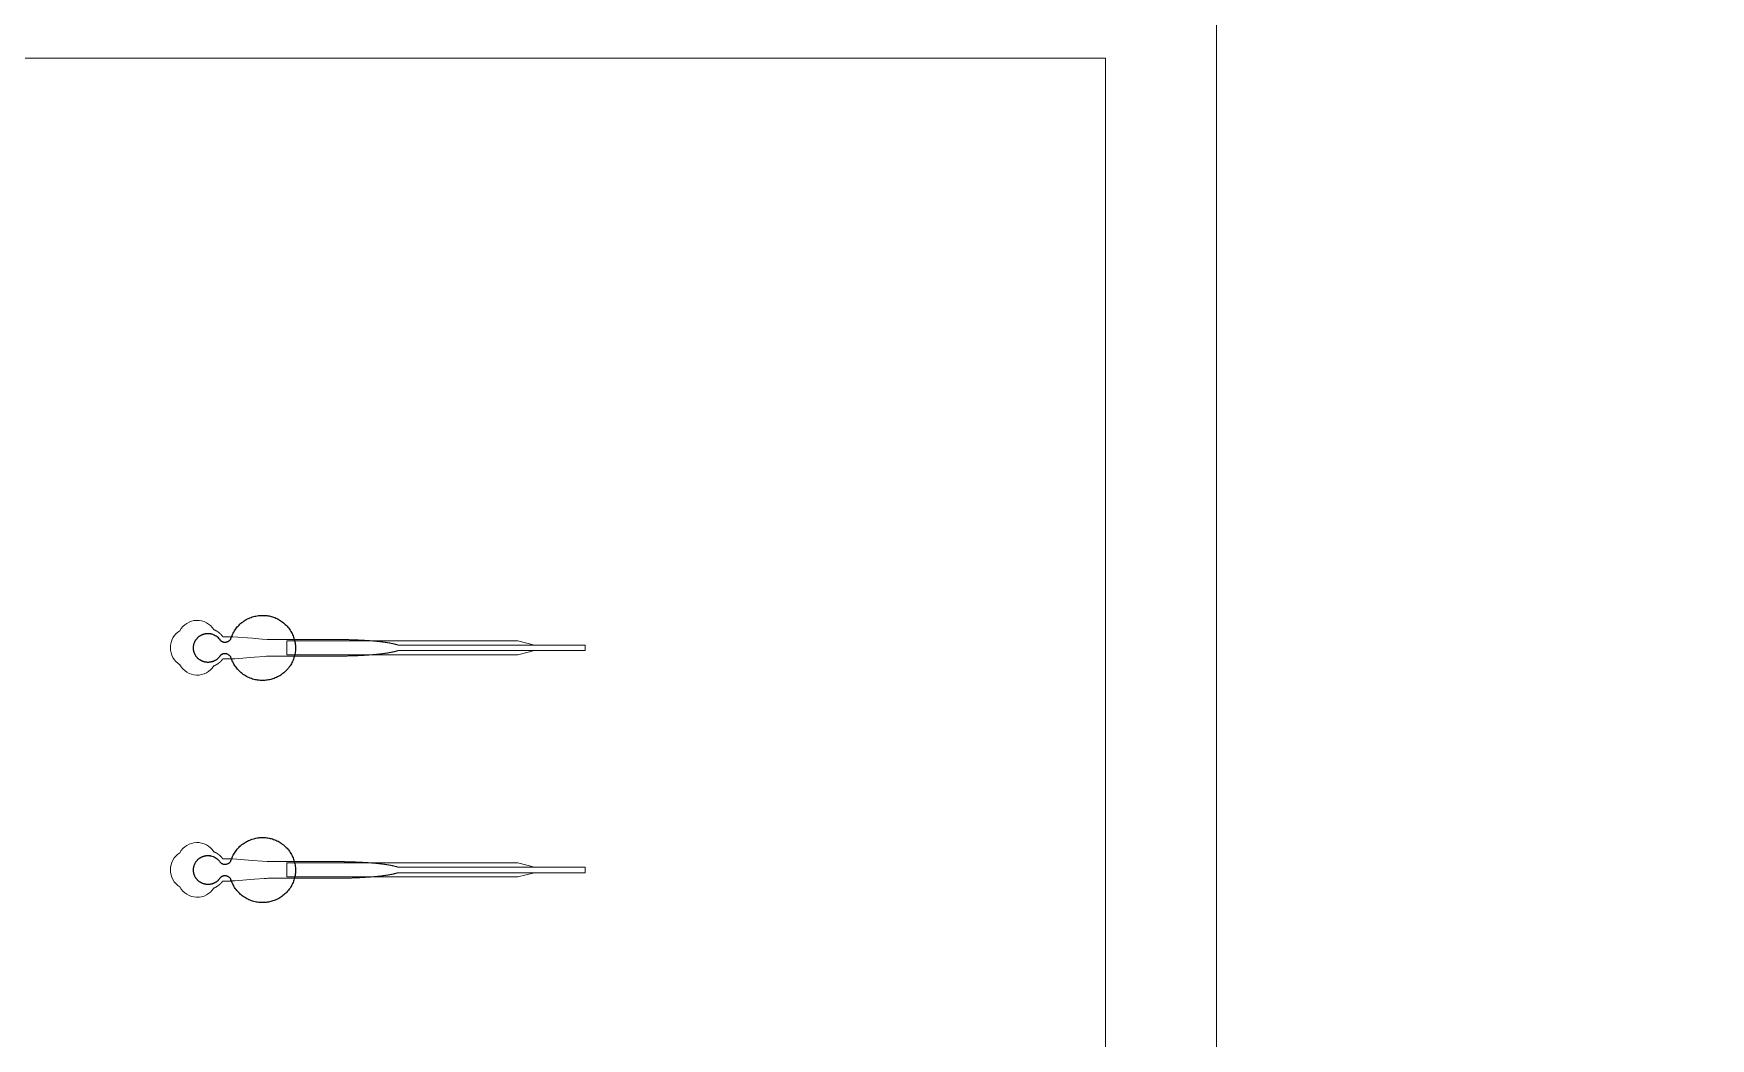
# Model space of a CAD drawing. Header units: inches. Extents: x -52997 to 52003, y -52254 to 52746.
# Drawn here: x 21799 to 36901, y 8476 to 17524 of the extents above; entities that cross this region are included whole.
import ezdxf

# ---------------------------------------------------------------- set-up
doc = ezdxf.new("R2010")
doc.units = ezdxf.units.IN
doc.header["$MEASUREMENT"] = 0
doc.layers.add('1', color=1, linetype='Continuous')
doc.layers.add('2', color=140, linetype='Continuous', lineweight=0)
doc.layers.add('3', color=90, linetype='Continuous', lineweight=0)

msp = doc.modelspace()

# ---------------------------------------------------------------- linework, layer by layer
at = {"layer": '1'}
for points in [[(-16283, -47486), (0, -47486), (16283, -47486, 5.999107)], [(-16250, -47286), (0, -47286), (16250, -47286, 5.986812)], [(-13686, -45486), (0, -45486), (13686, -45486, 6.794322)]]:
    msp.add_lwpolyline(points, format="xyb", close=True, dxfattribs=at)
msp.add_circle((-497, 246), 52500, dxfattribs=at)
for points in [[(23479, 11921), (23501, 11945), (23533, 11939), (23564, 11934), (23578, 11905), (23654, 11664), (23906, 11702), (24158, 11740), (24158, 11992), (24158, 12244), (23906, 12282), (23654, 12320), (23578, 12079), (23565, 12050), (23534, 12045), (23503, 12039), (23481, 12061), (23429, 12144), (23335, 12118), (23241, 12092), (23239, 11994), (23238, 11896), (23332, 11868), (23426, 11839), (23479, 11921)], [(23479, 9921), (23501, 9945), (23533, 9939), (23564, 9934), (23578, 9905), (23654, 9664), (23906, 9702), (24158, 9740), (24158, 9992), (24158, 10244), (23906, 10282), (23654, 10320), (23578, 10079), (23565, 10050), (23534, 10045), (23503, 10039), (23481, 10061), (23429, 10144), (23335, 10118), (23241, 10092), (23239, 9994), (23238, 9896), (23332, 9868), (23426, 9839), (23479, 9921)]]:
    msp.add_rational_spline(points, [1, 0.884783429184, 1, 0.884783429184, 1, 0.758252289935, 1, 0.758252289935, 1, 0.758252289935, 1, 0.758252289935, 1, 0.888941908896, 1, 0.888941908896, 1, 0.79946124759, 1, 0.79946124759, 1, 0.79946124759, 1, 0.79946124759, 1], degree=2, knots=[0, 0, 0, 0.969535, 0.969535, 1.939069, 1.939069, 3.359405, 3.359405, 4.779741, 4.779741, 6.200078, 6.200078, 7.620414, 7.620414, 8.571947, 8.571947, 9.52348, 9.52348, 10.812277, 10.812277, 12.101074, 12.101074, 13.389871, 13.389871, 14.678668, 14.678668, 14.678668], dxfattribs=at)
at = {"layer": '2'}
for points in [[(-16283, -47486), (0, -47486), (16283, -47486, 5.999107)], [(-16250, -47286), (0, -47286), (16250, -47286, 5.986812)], [(-13686, -45486), (0, -45486), (13686, -45486, 6.794322)], [(23422, 11830), (23422, 11830), (23423, 11830), (23424, 11830), (23425, 11831), (23425, 11831), (23426, 11831), (23427, 11832), (23428, 11832), (23429, 11832), (23430, 11833), (23431, 11833), (23431, 11834), (23432, 11834), (23433, 11834), (23434, 11835), (23435, 11835), (23436, 11836), (23437, 11836), (23437, 11836), (23438, 11837), (23439, 11837), (23440, 11838), (23441, 11838), (23442, 11839), (23443, 11839), (23443, 11840), (23444, 11840), (23445, 11841), (23446, 11841), (23447, 11842), (23448, 11842), (23449, 11843), (23449, 11843), (23450, 11844), (23451, 11844), (23452, 11845), (23453, 11845), (23454, 11846), (23454, 11846), (23455, 11847), (23456, 11847), (23457, 11848), (23458, 11849), (23459, 11849), (23459, 11850), (23460, 11850), (23461, 11851), (23462, 11851), (23463, 11852), (23464, 11853), (23464, 11853), (23465, 11854), (23466, 11855), (23467, 11855), (23468, 11856), (23468, 11856), (23469, 11857), (23470, 11858), (23471, 11858), (23472, 11859), (23472, 11860), (23473, 11860), (23474, 11861), (23475, 11862), (23476, 11862), (23476, 11863), (23477, 11864), (23478, 11864), (23479, 11865), (23479, 11866), (23480, 11866), (23481, 11867), (23482, 11868), (23482, 11869), (23483, 11869), (23484, 11870), (23484, 11871), (23485, 11871), (23486, 11872), (23487, 11873), (23487, 11874), (23488, 11874), (23489, 11875), (23489, 11876), (23490, 11876), (23491, 11877), (23491, 11878), (23492, 11879), (23493, 11879), (23493, 11880), (23494, 11881), (23495, 11882), (23495, 11882), (23496, 11883), (23496, 11884), (23497, 11885), (23498, 11885), (23498, 11886), (23499, 11887), (23499, 11888), (23500, 11889), (23501, 11889), (23501, 11890), (23502, 11891), (23502, 11892), (23503, 11892), (23503, 11893), (23547, 11893), (23569, 11893), (23580, 11893), (23582, 11893), (23584, 11893), (23584, 11893), (23584, 11893), (23584, 11893), (23584, 11893), (23584, 11893), (23584, 11893), (23584, 11893), (23585, 11893), (23586, 11893), (23589, 11894), (23611, 11895), (23788, 11909), (23876, 11916), (23898, 11917), (23909, 11918), (23910, 11918), (23910, 11918), (23910, 11918), (23910, 11918), (23910, 11918), (23910, 11918), (24171, 11918), (24177, 11918), (24189, 11918), (24290, 11918), (24491, 11918), (24504, 11918), (24510, 11918), (24513, 11918), (24515, 11918), (24515, 11918), (24515, 11918), (24515, 11918), (24515, 11918), (24515, 11918), (24515, 11918), (24516, 11918), (24521, 11918), (24525, 11918), (24530, 11918), (24534, 11918), (24539, 11918), (24544, 11918), (24548, 11918), (24553, 11918), (24558, 11918), (24562, 11918), (24567, 11918), (24572, 11919), (24577, 11919), (24581, 11919), (24586, 11919), (24591, 11919), (24596, 11919), (24600, 11919), (24605, 11919), (24610, 11919), (24615, 11919), (24620, 11919), (24624, 11919), (24629, 11920), (24634, 11920), (24639, 11920), (24644, 11920), (24648, 11920), (24653, 11920), (24658, 11920), (24663, 11920), (24668, 11921), (24673, 11921), (24677, 11921), (24682, 11921), (24687, 11921), (24692, 11921), (24697, 11922), (24702, 11922), (24706, 11922), (24711, 11922), (24716, 11922), (24721, 11923), (24726, 11923), (24730, 11923), (24735, 11923), (24740, 11924), (24745, 11924), (24750, 11924), (24754, 11924), (24759, 11925), (24764, 11925), (24768, 11925), (24773, 11925), (24778, 11926), (24783, 11926), (24787, 11926), (24792, 11927), (24796, 11927), (24801, 11927), (24806, 11928), (24810, 11928), (24815, 11928), (24817, 11928), (24819, 11929), (24822, 11929), (24824, 11929), (24826, 11929), (24828, 11929), (24831, 11929), (24833, 11930), (24835, 11930), (24837, 11930), (24840, 11930), (24842, 11930), (24844, 11930), (24846, 11931), (24849, 11931), (24851, 11931), (24853, 11931), (24855, 11931), (24857, 11932), (24860, 11932), (24862, 11932), (24864, 11932), (24866, 11932), (24868, 11933), (24870, 11933), (24872, 11933), (24875, 11933), (24877, 11933), (24879, 11934), (24881, 11934), (24883, 11934), (24885, 11934), (24887, 11934), (24889, 11935), (24891, 11935), (24894, 11935), (24896, 11935), (24898, 11935), (24900, 11936), (24902, 11936), (24904, 11936), (24906, 11936), (24908, 11936), (24910, 11937), (24912, 11937), (24914, 11937), (24916, 11937), (24918, 11938), (24920, 11938), (24922, 11938), (24924, 11938), (24926, 11938), (24928, 11939), (24930, 11939), (24932, 11939), (24934, 11939), (24935, 11940), (24937, 11940), (24939, 11940), (24941, 11940), (24943, 11941), (24945, 11941), (24947, 11941), (24949, 11941), (24950, 11942), (24952, 11942), (24954, 11942), (24956, 11942), (24958, 11943), (24960, 11943), (24961, 11943), (24963, 11943), (24965, 11944), (24967, 11944), (24968, 11944), (24970, 11944), (24972, 11945), (24974, 11945), (24975, 11945), (24977, 11945), (24979, 11946), (24981, 11946), (24982, 11946), (24984, 11946), (24986, 11947), (24987, 11947), (24989, 11947), (24990, 11947), (24992, 11948), (24994, 11948), (24995, 11948), (24997, 11948), (24998, 11949), (25000, 11949), (25002, 11949), (25003, 11950), (25005, 11950), (25006, 11950), (25008, 11950), (25009, 11951), (25011, 11951), (25012, 11951), (25014, 11951), (25015, 11952), (25017, 11952), (25018, 11952), (25020, 11953), (25021, 11953), (25022, 11953), (25024, 11953), (25025, 11954), (25027, 11954), (25028, 11954), (25029, 11954), (25031, 11955), (25032, 11955), (25033, 11955), (25035, 11956), (25036, 11956), (25037, 11956), (25039, 11956), (25040, 11957), (25041, 11957), (25042, 11957), (25044, 11958), (25045, 11958), (25046, 11958), (25047, 11958), (25049, 11959), (25050, 11959), (25051, 11959), (25052, 11960), (25053, 11960), (25054, 11960), (25056, 11961), (25057, 11961), (25058, 11961), (25059, 11961), (25060, 11962), (25061, 11962), (25062, 11962), (25063, 11963), (25064, 11963), (25065, 11963), (25066, 11963), (25067, 11964), (25068, 11964), (25069, 11964), (25070, 11965), (25071, 11965), (25072, 11965), (25073, 11966), (25074, 11966), (25075, 11966), (25076, 11966), (25077, 11967), (25078, 11967), (25079, 11967), (25080, 11968), (25081, 11968), (26767, 11968), (26767, 12018), (25081, 12018), (25081, 12018), (25080, 12019), (25079, 12019), (25078, 12019), (25077, 12019), (25076, 12020), (25075, 12020), (25074, 12020), (25074, 12021), (25073, 12021), (25072, 12021), (25071, 12022), (25070, 12022), (25069, 12022), (25068, 12022), (25067, 12023), (25066, 12023), (25065, 12023), (25064, 12024), (25062, 12024), (25061, 12024), (25060, 12025), (25059, 12025), (25058, 12025), (25057, 12025), (25056, 12026), (25055, 12026), (25054, 12026), (25052, 12027), (25051, 12027), (25050, 12027), (25049, 12027), (25048, 12028), (25046, 12028), (25045, 12028), (25044, 12029), (25043, 12029), (25042, 12029), (25040, 12029), (25039, 12030), (25038, 12030), (25036, 12030), (25035, 12031), (25034, 12031), (25032, 12031), (25031, 12031), (25030, 12032), (25028, 12032), (25027, 12032), (25026, 12033), (25024, 12033), (25023, 12033), (25021, 12033), (25020, 12034), (25018, 12034), (25017, 12034), (25016, 12035), (25014, 12035), (25013, 12035), (25011, 12035), (25010, 12036), (25008, 12036), (25007, 12036), (25005, 12037), (25004, 12037), (25002, 12037), (25000, 12037), (24999, 12038), (24997, 12038), (24996, 12038), (24994, 12038), (24992, 12039), (24991, 12039), (24989, 12039), (24988, 12039), (24986, 12040), (24984, 12040), (24983, 12040), (24981, 12040), (24979, 12041), (24977, 12041), (24976, 12041), (24974, 12042), (24972, 12042), (24971, 12042), (24969, 12042), (24967, 12043), (24965, 12043), (24964, 12043), (24962, 12043), (24960, 12044), (24958, 12044), (24956, 12044), (24955, 12044), (24953, 12045), (24951, 12045), (24949, 12045), (24947, 12045), (24945, 12045), (24943, 12046), (24942, 12046), (24940, 12046), (24938, 12046), (24936, 12047), (24934, 12047), (24932, 12047), (24930, 12047), (24928, 12048), (24926, 12048), (24924, 12048), (24922, 12048), (24920, 12049), (24918, 12049), (24916, 12049), (24914, 12049), (24912, 12049), (24910, 12050), (24908, 12050), (24906, 12050), (24904, 12050), (24902, 12050), (24900, 12051), (24898, 12051), (24896, 12051), (24894, 12051), (24892, 12052), (24890, 12052), (24888, 12052), (24886, 12052), (24884, 12052), (24881, 12053), (24879, 12053), (24877, 12053), (24875, 12053), (24873, 12053), (24871, 12054), (24869, 12054), (24867, 12054), (24864, 12054), (24862, 12054), (24860, 12055), (24858, 12055), (24856, 12055), (24854, 12055), (24851, 12055), (24849, 12055), (24847, 12056), (24845, 12056), (24842, 12056), (24840, 12056), (24838, 12056), (24836, 12057), (24834, 12057), (24831, 12057), (24829, 12057), (24827, 12057), (24825, 12057), (24822, 12058), (24820, 12058), (24818, 12058), (24813, 12058), (24809, 12059), (24804, 12059), (24799, 12059), (24795, 12060), (24790, 12060), (24786, 12060), (24781, 12060), (24776, 12061), (24772, 12061), (24767, 12061), (24762, 12062), (24757, 12062), (24753, 12062), (24748, 12062), (24743, 12063), (24738, 12063), (24734, 12063), (24729, 12063), (24724, 12063), (24719, 12064), (24715, 12064), (24710, 12064), (24705, 12064), (24700, 12065), (24695, 12065), (24691, 12065), (24686, 12065), (24681, 12065), (24676, 12065), (24671, 12066), (24667, 12066), (24662, 12066), (24657, 12066), (24652, 12066), (24647, 12066), (24643, 12066), (24638, 12067), (24633, 12067), (24628, 12067), (24623, 12067), (24619, 12067), (24614, 12067), (24609, 12067), (24604, 12067), (24600, 12067), (24595, 12068), (24590, 12068), (24585, 12068), (24581, 12068), (24576, 12068), (24571, 12068), (24567, 12068), (24562, 12068), (24557, 12068), (24553, 12068), (24548, 12068), (24543, 12068), (24539, 12068), (24534, 12068), (24529, 12068), (24527, 12068), (24527, 12068), (24526, 12068), (24526, 12068), (24526, 12068), (24524, 12068), (24518, 12068), (24505, 12068), (24454, 12068), (24250, 12068), (24199, 12068), (24174, 12068), (24167, 12068), (24166, 12068), (23910, 12068), (23910, 12068), (23910, 12068), (23910, 12068), (23910, 12068), (23909, 12068), (23909, 12068), (23908, 12068), (23902, 12069), (23858, 12072), (23770, 12079), (23593, 12092), (23588, 12093), (23585, 12093), (23584, 12093), (23584, 12093), (23584, 12093), (23584, 12093), (23584, 12093), (23584, 12093), (23584, 12093), (23584, 12093), (23583, 12093), (23581, 12093), (23575, 12093), (23564, 12093), (23542, 12093), (23521, 12093), (23510, 12093), (23504, 12093), (23504, 12093), (23503, 12093), (23503, 12093), (23503, 12093), (23503, 12093), (23503, 12093), (23503, 12093), (23503, 12094), (23502, 12095), (23501, 12096), (23500, 12097), (23500, 12098), (23499, 12099), (23498, 12100), (23497, 12102), (23496, 12103), (23495, 12104), (23494, 12105), (23493, 12106), (23492, 12107), (23491, 12108), (23491, 12109), (23490, 12110), (23489, 12111), (23488, 12113), (23487, 12114), (23486, 12115), (23484, 12116), (23483, 12117), (23482, 12118), (23481, 12119), (23480, 12120), (23479, 12121), (23478, 12122), (23477, 12123), (23476, 12124), (23475, 12125), (23473, 12126), (23472, 12127), (23471, 12128), (23470, 12129), (23469, 12130), (23467, 12131), (23466, 12132), (23465, 12133), (23464, 12134), (23463, 12135), (23461, 12136), (23460, 12136), (23459, 12137), (23457, 12138), (23456, 12139), (23455, 12140), (23454, 12141), (23452, 12142), (23451, 12142), (23450, 12143), (23448, 12144), (23447, 12145), (23446, 12146), (23444, 12146), (23443, 12147), (23441, 12148), (23440, 12149), (23439, 12149), (23437, 12150), (23436, 12151), (23434, 12151), (23433, 12152), (23432, 12153), (23430, 12153), (23429, 12154), (23427, 12155), (23426, 12155), (23424, 12156), (23423, 12156), (23422, 12157, 0.576044), (23117, 12147, 0.560065), (23117, 11841, 0.578435)], [(23422, 9830), (23422, 9830), (23423, 9830), (23424, 9830), (23425, 9831), (23425, 9831), (23426, 9831), (23427, 9832), (23428, 9832), (23429, 9832), (23430, 9833), (23431, 9833), (23431, 9834), (23432, 9834), (23433, 9834), (23434, 9835), (23435, 9835), (23436, 9836), (23437, 9836), (23437, 9836), (23438, 9837), (23439, 9837), (23440, 9838), (23441, 9838), (23442, 9839), (23443, 9839), (23443, 9840), (23444, 9840), (23445, 9841), (23446, 9841), (23447, 9842), (23448, 9842), (23449, 9843), (23449, 9843), (23450, 9844), (23451, 9844), (23452, 9845), (23453, 9845), (23454, 9846), (23454, 9846), (23455, 9847), (23456, 9847), (23457, 9848), (23458, 9849), (23459, 9849), (23459, 9850), (23460, 9850), (23461, 9851), (23462, 9851), (23463, 9852), (23464, 9853), (23464, 9853), (23465, 9854), (23466, 9855), (23467, 9855), (23468, 9856), (23468, 9856), (23469, 9857), (23470, 9858), (23471, 9858), (23472, 9859), (23472, 9860), (23473, 9860), (23474, 9861), (23475, 9862), (23476, 9862), (23476, 9863), (23477, 9864), (23478, 9864), (23479, 9865), (23479, 9866), (23480, 9866), (23481, 9867), (23482, 9868), (23482, 9869), (23483, 9869), (23484, 9870), (23484, 9871), (23485, 9871), (23486, 9872), (23487, 9873), (23487, 9874), (23488, 9874), (23489, 9875), (23489, 9876), (23490, 9876), (23491, 9877), (23491, 9878), (23492, 9879), (23493, 9879), (23493, 9880), (23494, 9881), (23495, 9882), (23495, 9882), (23496, 9883), (23496, 9884), (23497, 9885), (23498, 9885), (23498, 9886), (23499, 9887), (23499, 9888), (23500, 9889), (23501, 9889), (23501, 9890), (23502, 9891), (23502, 9892), (23503, 9892), (23503, 9893), (23547, 9893), (23569, 9893), (23580, 9893), (23582, 9893), (23584, 9893), (23584, 9893), (23584, 9893), (23584, 9893), (23584, 9893), (23584, 9893), (23584, 9893), (23584, 9893), (23585, 9893), (23586, 9893), (23589, 9894), (23611, 9895), (23788, 9909), (23876, 9916), (23898, 9917), (23909, 9918), (23910, 9918), (23910, 9918), (23910, 9918), (23910, 9918), (23910, 9918), (23910, 9918), (24171, 9918), (24177, 9918), (24189, 9918), (24290, 9918), (24491, 9918), (24504, 9918), (24510, 9918), (24513, 9918), (24515, 9918), (24515, 9918), (24515, 9918), (24515, 9918), (24515, 9918), (24515, 9918), (24515, 9918), (24516, 9918), (24521, 9918), (24525, 9918), (24530, 9918), (24534, 9918), (24539, 9918), (24544, 9918), (24548, 9918), (24553, 9918), (24558, 9918), (24562, 9918), (24567, 9918), (24572, 9919), (24577, 9919), (24581, 9919), (24586, 9919), (24591, 9919), (24596, 9919), (24600, 9919), (24605, 9919), (24610, 9919), (24615, 9919), (24620, 9919), (24624, 9919), (24629, 9920), (24634, 9920), (24639, 9920), (24644, 9920), (24648, 9920), (24653, 9920), (24658, 9920), (24663, 9920), (24668, 9921), (24673, 9921), (24677, 9921), (24682, 9921), (24687, 9921), (24692, 9921), (24697, 9922), (24702, 9922), (24706, 9922), (24711, 9922), (24716, 9922), (24721, 9923), (24726, 9923), (24730, 9923), (24735, 9923), (24740, 9924), (24745, 9924), (24750, 9924), (24754, 9924), (24759, 9925), (24764, 9925), (24768, 9925), (24773, 9925), (24778, 9926), (24783, 9926), (24787, 9926), (24792, 9927), (24796, 9927), (24801, 9927), (24806, 9928), (24810, 9928), (24815, 9928), (24817, 9928), (24819, 9929), (24822, 9929), (24824, 9929), (24826, 9929), (24828, 9929), (24831, 9929), (24833, 9930), (24835, 9930), (24837, 9930), (24840, 9930), (24842, 9930), (24844, 9930), (24846, 9931), (24849, 9931), (24851, 9931), (24853, 9931), (24855, 9931), (24857, 9932), (24860, 9932), (24862, 9932), (24864, 9932), (24866, 9932), (24868, 9933), (24870, 9933), (24872, 9933), (24875, 9933), (24877, 9933), (24879, 9934), (24881, 9934), (24883, 9934), (24885, 9934), (24887, 9934), (24889, 9935), (24891, 9935), (24894, 9935), (24896, 9935), (24898, 9935), (24900, 9936), (24902, 9936), (24904, 9936), (24906, 9936), (24908, 9936), (24910, 9937), (24912, 9937), (24914, 9937), (24916, 9937), (24918, 9938), (24920, 9938), (24922, 9938), (24924, 9938), (24926, 9938), (24928, 9939), (24930, 9939), (24932, 9939), (24934, 9939), (24935, 9940), (24937, 9940), (24939, 9940), (24941, 9940), (24943, 9941), (24945, 9941), (24947, 9941), (24949, 9941), (24950, 9942), (24952, 9942), (24954, 9942), (24956, 9942), (24958, 9943), (24960, 9943), (24961, 9943), (24963, 9943), (24965, 9944), (24967, 9944), (24968, 9944), (24970, 9944), (24972, 9945), (24974, 9945), (24975, 9945), (24977, 9945), (24979, 9946), (24981, 9946), (24982, 9946), (24984, 9946), (24986, 9947), (24987, 9947), (24989, 9947), (24990, 9947), (24992, 9948), (24994, 9948), (24995, 9948), (24997, 9948), (24998, 9949), (25000, 9949), (25002, 9949), (25003, 9950), (25005, 9950), (25006, 9950), (25008, 9950), (25009, 9951), (25011, 9951), (25012, 9951), (25014, 9951), (25015, 9952), (25017, 9952), (25018, 9952), (25020, 9953), (25021, 9953), (25022, 9953), (25024, 9953), (25025, 9954), (25027, 9954), (25028, 9954), (25029, 9954), (25031, 9955), (25032, 9955), (25033, 9955), (25035, 9956), (25036, 9956), (25037, 9956), (25039, 9956), (25040, 9957), (25041, 9957), (25042, 9957), (25044, 9958), (25045, 9958), (25046, 9958), (25047, 9958), (25049, 9959), (25050, 9959), (25051, 9959), (25052, 9960), (25053, 9960), (25054, 9960), (25056, 9961), (25057, 9961), (25058, 9961), (25059, 9961), (25060, 9962), (25061, 9962), (25062, 9962), (25063, 9963), (25064, 9963), (25065, 9963), (25066, 9963), (25067, 9964), (25068, 9964), (25069, 9964), (25070, 9965), (25071, 9965), (25072, 9965), (25073, 9966), (25074, 9966), (25075, 9966), (25076, 9966), (25077, 9967), (25078, 9967), (25079, 9967), (25080, 9968), (25081, 9968), (26767, 9968), (26767, 10018), (25081, 10018), (25081, 10018), (25080, 10019), (25079, 10019), (25078, 10019), (25077, 10019), (25076, 10020), (25075, 10020), (25074, 10020), (25074, 10021), (25073, 10021), (25072, 10021), (25071, 10022), (25070, 10022), (25069, 10022), (25068, 10022), (25067, 10023), (25066, 10023), (25065, 10023), (25064, 10024), (25062, 10024), (25061, 10024), (25060, 10025), (25059, 10025), (25058, 10025), (25057, 10025), (25056, 10026), (25055, 10026), (25054, 10026), (25052, 10027), (25051, 10027), (25050, 10027), (25049, 10027), (25048, 10028), (25046, 10028), (25045, 10028), (25044, 10029), (25043, 10029), (25042, 10029), (25040, 10029), (25039, 10030), (25038, 10030), (25036, 10030), (25035, 10031), (25034, 10031), (25032, 10031), (25031, 10031), (25030, 10032), (25028, 10032), (25027, 10032), (25026, 10033), (25024, 10033), (25023, 10033), (25021, 10033), (25020, 10034), (25018, 10034), (25017, 10034), (25016, 10035), (25014, 10035), (25013, 10035), (25011, 10035), (25010, 10036), (25008, 10036), (25007, 10036), (25005, 10037), (25004, 10037), (25002, 10037), (25000, 10037), (24999, 10038), (24997, 10038), (24996, 10038), (24994, 10038), (24992, 10039), (24991, 10039), (24989, 10039), (24988, 10039), (24986, 10040), (24984, 10040), (24983, 10040), (24981, 10040), (24979, 10041), (24977, 10041), (24976, 10041), (24974, 10042), (24972, 10042), (24971, 10042), (24969, 10042), (24967, 10043), (24965, 10043), (24964, 10043), (24962, 10043), (24960, 10044), (24958, 10044), (24956, 10044), (24955, 10044), (24953, 10045), (24951, 10045), (24949, 10045), (24947, 10045), (24945, 10045), (24943, 10046), (24942, 10046), (24940, 10046), (24938, 10046), (24936, 10047), (24934, 10047), (24932, 10047), (24930, 10047), (24928, 10048), (24926, 10048), (24924, 10048), (24922, 10048), (24920, 10049), (24918, 10049), (24916, 10049), (24914, 10049), (24912, 10049), (24910, 10050), (24908, 10050), (24906, 10050), (24904, 10050), (24902, 10050), (24900, 10051), (24898, 10051), (24896, 10051), (24894, 10051), (24892, 10052), (24890, 10052), (24888, 10052), (24886, 10052), (24884, 10052), (24881, 10053), (24879, 10053), (24877, 10053), (24875, 10053), (24873, 10053), (24871, 10054), (24869, 10054), (24867, 10054), (24864, 10054), (24862, 10054), (24860, 10055), (24858, 10055), (24856, 10055), (24854, 10055), (24851, 10055), (24849, 10055), (24847, 10056), (24845, 10056), (24842, 10056), (24840, 10056), (24838, 10056), (24836, 10057), (24834, 10057), (24831, 10057), (24829, 10057), (24827, 10057), (24825, 10057), (24822, 10058), (24820, 10058), (24818, 10058), (24813, 10058), (24809, 10059), (24804, 10059), (24799, 10059), (24795, 10060), (24790, 10060), (24786, 10060), (24781, 10060), (24776, 10061), (24772, 10061), (24767, 10061), (24762, 10062), (24757, 10062), (24753, 10062), (24748, 10062), (24743, 10063), (24738, 10063), (24734, 10063), (24729, 10063), (24724, 10063), (24719, 10064), (24715, 10064), (24710, 10064), (24705, 10064), (24700, 10065), (24695, 10065), (24691, 10065), (24686, 10065), (24681, 10065), (24676, 10065), (24671, 10066), (24667, 10066), (24662, 10066), (24657, 10066), (24652, 10066), (24647, 10066), (24643, 10066), (24638, 10067), (24633, 10067), (24628, 10067), (24623, 10067), (24619, 10067), (24614, 10067), (24609, 10067), (24604, 10067), (24600, 10067), (24595, 10068), (24590, 10068), (24585, 10068), (24581, 10068), (24576, 10068), (24571, 10068), (24567, 10068), (24562, 10068), (24557, 10068), (24553, 10068), (24548, 10068), (24543, 10068), (24539, 10068), (24534, 10068), (24529, 10068), (24527, 10068), (24527, 10068), (24526, 10068), (24526, 10068), (24526, 10068), (24524, 10068), (24518, 10068), (24505, 10068), (24454, 10068), (24250, 10068), (24199, 10068), (24174, 10068), (24167, 10068), (24166, 10068), (23910, 10068), (23910, 10068), (23910, 10068), (23910, 10068), (23910, 10068), (23909, 10068), (23909, 10068), (23908, 10068), (23902, 10069), (23858, 10072), (23770, 10079), (23593, 10092), (23588, 10093), (23585, 10093), (23584, 10093), (23584, 10093), (23584, 10093), (23584, 10093), (23584, 10093), (23584, 10093), (23584, 10093), (23584, 10093), (23583, 10093), (23581, 10093), (23575, 10093), (23564, 10093), (23542, 10093), (23521, 10093), (23510, 10093), (23504, 10093), (23504, 10093), (23503, 10093), (23503, 10093), (23503, 10093), (23503, 10093), (23503, 10093), (23503, 10093), (23503, 10094), (23502, 10095), (23501, 10096), (23500, 10097), (23500, 10098), (23499, 10099), (23498, 10100), (23497, 10102), (23496, 10103), (23495, 10104), (23494, 10105), (23493, 10106), (23492, 10107), (23491, 10108), (23491, 10109), (23490, 10110), (23489, 10111), (23488, 10113), (23487, 10114), (23486, 10115), (23484, 10116), (23483, 10117), (23482, 10118), (23481, 10119), (23480, 10120), (23479, 10121), (23478, 10122), (23477, 10123), (23476, 10124), (23475, 10125), (23473, 10126), (23472, 10127), (23471, 10128), (23470, 10129), (23469, 10130), (23467, 10131), (23466, 10132), (23465, 10133), (23464, 10134), (23463, 10135), (23461, 10136), (23460, 10136), (23459, 10137), (23457, 10138), (23456, 10139), (23455, 10140), (23454, 10141), (23452, 10142), (23451, 10142), (23450, 10143), (23448, 10144), (23447, 10145), (23446, 10146), (23444, 10146), (23443, 10147), (23441, 10148), (23440, 10149), (23439, 10149), (23437, 10150), (23436, 10151), (23434, 10151), (23433, 10152), (23432, 10153), (23430, 10153), (23429, 10154), (23427, 10155), (23426, 10155), (23424, 10156), (23423, 10156), (23422, 10157, 0.576044), (23117, 10147, 0.560065), (23117, 9841, 0.578435)]]:
    msp.add_lwpolyline(points, format="xyb", close=True, dxfattribs=at)
for points in [[(32452, 18302), (32452, -19945), (-32548, -19945), (-32548, 18302)], [(31452, 17302), (31452, -18945), (-31548, -18945), (-31548, 17302)]]:
    msp.add_lwpolyline(points, close=True, dxfattribs=at)
for points in [[(24166, 11918), (24167, 11918), (24171, 11918)], [(24166, 9918), (24167, 9918), (24171, 9918)]]:
    msp.add_lwpolyline(points, dxfattribs=at)
msp.add_circle((-497, 246), 52500, dxfattribs=at)
at = {"layer": '3'}
for points in [[(-16283, -47486), (0, -47486), (16283, -47486, 5.999107)], [(-16283, -47486), (0, -47486), (16283, -47486, 5.999107)], [(-16250, -47286), (0, -47286), (16250, -47286, 5.986812)], [(-16250, -47286), (0, -47286), (16250, -47286, 5.986812)], [(-13686, -45486), (0, -45486), (13686, -45486, 6.794322)], [(-13686, -45486), (0, -45486), (13686, -45486, 6.794322)]]:
    msp.add_lwpolyline(points, format="xyb", close=True, dxfattribs=at)
for points in [[(24080, 12056), (26160, 12056), (26310, 12018), (26767, 12018), (26767, 11968), (26310, 11968), (26160, 11931), (24080, 11931)], [(24080, 10056), (26160, 10056), (26310, 10018), (26767, 10018), (26767, 9968), (26310, 9968), (26160, 9931), (24080, 9931)]]:
    msp.add_lwpolyline(points, close=True, dxfattribs=at)
msp.add_circle((-497, 246), 52500, dxfattribs=at)
msp.add_circle((-497, 246), 52500, dxfattribs=at)

doc.saveas('drawing.dxf')
